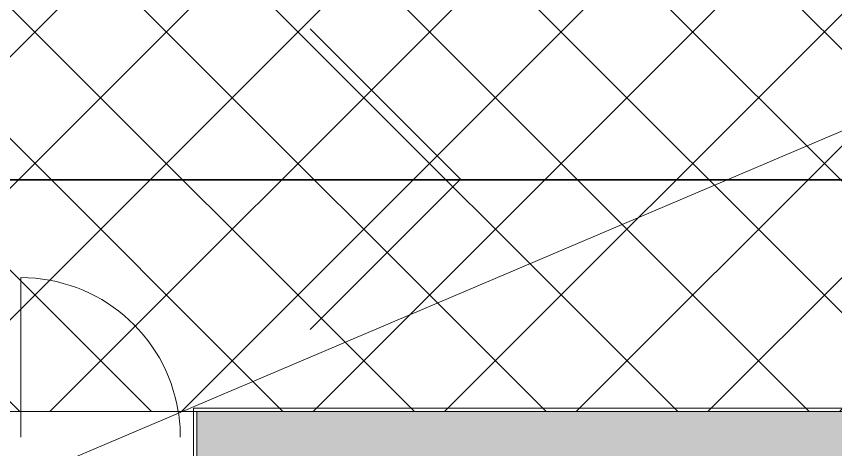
# Model space of a CAD drawing. Header units: inches. Extents: x -1442 to 61540, y -36095 to 93.
# Drawn here: x 59369.6 to 59554.5, y -22368.1 to -22270.4 of the extents above; entities that cross this region are included whole.
import ezdxf

# ---------------------------------------------------------------- set-up
doc = ezdxf.new("R2010")
doc.units = ezdxf.units.IN
doc.header["$MEASUREMENT"] = 0
for name, color, linetype, lineweight in [('A-DETL', 90, 'Continuous', 9), ('A-DETL-GENF', 92, 'Continuous', 9), ('A-DOOR', 31, 'Continuous', 9), ('A-WALL', 113, 'Continuous', 9), ('A-WALL-PATT', 111, 'Continuous', 15), ('G-ANNO-TEXT', 231, 'Continuous', 9), ('I-WALL', 2, 'Continuous', 9)]:
    doc.layers.add(name, color=color, linetype=linetype, lineweight=lineweight)

# ---------------------------------------------------------------- blocks, each defined once
blk = doc.blocks.new('Door_Single_Storefront - one-1371408-Life Safety Plan')
at = {"layer": 'A-DOOR'}
for p, q in [((-18, 36), (-18, 5.75)), ((-18, 5.75), (-18, 0))]:
    blk.add_line(p, q, dxfattribs=at)
for start, end in [(9.2568, 90), (360, 9.2568)]:
    blk.add_arc((-18, 0), 36, start, end, dxfattribs=at)

msp = doc.modelspace()

# ---------------------------------------------------------------- hatches: boundary and pattern name
at = {"layer": 'A-DETL-GENF'}
h = msp.add_hatch(dxfattribs=at)
h.set_pattern_fill('FP_13', color=8, style=0, pattern_type=2)
h.set_pattern_definition([(45, (34248.79, 0), (-14.849242, 14.849242), []), (135, (34248.79, 0), (-14.849242, -14.849242), [])])
h.paths.add_polyline_path([(59946.1, -22359.55), (60520.18, -22359.55), (60520.18, -21134.19), (57040.07, -21134.3), (57040.18, -22359.55), (59872.01, -22359.55)], flags=0)
h.paths.add_polyline_path([(59071.06, -22354.83), (59071.06, -22354.83), (59071.32, -22354.83)], flags=0)
h.paths.add_polyline_path([(57913.06, -22354.83), (57913.06, -22354.83), (57913.32, -22354.83)], flags=0)
h.paths.add_polyline_path([(58926.6, -22354.41), (58926.6, -22354.41), (58926.88, -22354.41)], flags=0)
h.paths.add_polyline_path([(57768.6, -22354.41), (57768.6, -22354.41), (57768.88, -22354.41)], flags=0)
h.paths.add_polyline_path([(57815.99, -22354.36), (57815.99, -22354.35), (57819.34, -22354.36)], flags=0)
h.paths.add_polyline_path([(57045.11, -21748.6), (57045.11, -21748.6), (57045.11, -21747.31)], flags=0)
h.paths.add_polyline_path([(57741.9, -21138.79), (57741.9, -21138.79), (57744.89, -21138.79)], flags=0)
h.paths.add_polyline_path([(57798.08, -21138.29), (57798.08, -21138.29), (57798.62, -21138.29)], flags=0)
at = {"layer": 'A-WALL-PATT', "lineweight": 9}
h = msp.add_hatch(dxfattribs=at)
h.set_pattern_fill('FP_5', color=256, style=0, pattern_type=2)
h.set_pattern_definition([(161.57, (34250.711, 1.92), (-15.3613961, -0.00164304), [0, -109.286, 12.134, 0]), (18.43, (34246.871, 1.92), (-15.3613961, 0.00164304), [0, -109.286, 12.134, 0]), (108.43, (34250.711, 1.92), (7.6769067, -38.40367936), [36.422, -84.998]), (71.57, (34246.871, 1.92), (7.6769067, 38.40367936), [36.422, -84.998])])
h.paths.add_polyline_path([(59946.1, -22369.55), (59987.56, -22369.55), (59987.56, -22359.55), (59812.31, -22359.55), (59812.31, -22369.55), (59872.01, -22369.55)], flags=0)
h.paths.add_polyline_path([(59427.46, -22369.55), (59730.31, -22369.55), (59730.31, -22359.55), (59410.31, -22359.55), (59410.31, -22369.55), (59423.31, -22369.55)], flags=0)
h.paths.add_polyline_path([(59214.06, -22369.55), (59366.81, -22369.55), (59366.81, -22359.55), (59169.06, -22359.55), (59169.06, -22369.55)], flags=0)
h.paths.add_polyline_path([(59090.93, -22369.55), (59090.93, -22359.55), (58879.56, -22359.55), (58879.56, -22369.55), (59057.01, -22369.55)], flags=0)
h.paths.add_polyline_path([(57047.43, -22369.55), (57047.43, -22359.55), (57030.18, -22359.55), (57030.18, -22369.55), (57040.07, -22369.55)], flags=0)

# ---------------------------------------------------------------- linework, layer by layer
at = {"layer": 'A-DETL', "lineweight": 35}
for p, q in [((59469.78, -22307.09), (59435.84, -22273.15)), ((59469.78, -22307.09), (59435.84, -22341.03)), ((59135.59, -22307.27), (60200.88, -22307.27))]:
    msp.add_line(p, q, dxfattribs=at)
at = {"layer": 'A-DETL'}
msp.add_line((57040.07, -22359.55), (59990.18, -22359.55), dxfattribs=at)
at = {"layer": 'A-WALL'}
for q in [(59410.31, -22369.55), (59730.31, -22359.55)]:
    msp.add_line((59410.31, -22359.55), q, dxfattribs=at)
at = {"layer": 'G-ANNO-TEXT', "color": 145}
msp.add_line((59263.88, -22420.32), (60777.01, -21777.33), dxfattribs=at)
at = {"layer": 'I-WALL', "lineweight": 15}
for p, q in [((59731.06, -22358.8), (59409.56, -22358.8)), ((59409.56, -22358.8), (59409.56, -22370.3))]:
    msp.add_line(p, q, dxfattribs=at)

# ---------------------------------------------------------------- block references
at = {"layer": 'A-DOOR'}
msp.add_blockref('Door_Single_Storefront - one-1371408-Life Safety Plan', (59388.56, -22365.3), dxfattribs=at)

doc.saveas('drawing.dxf')
